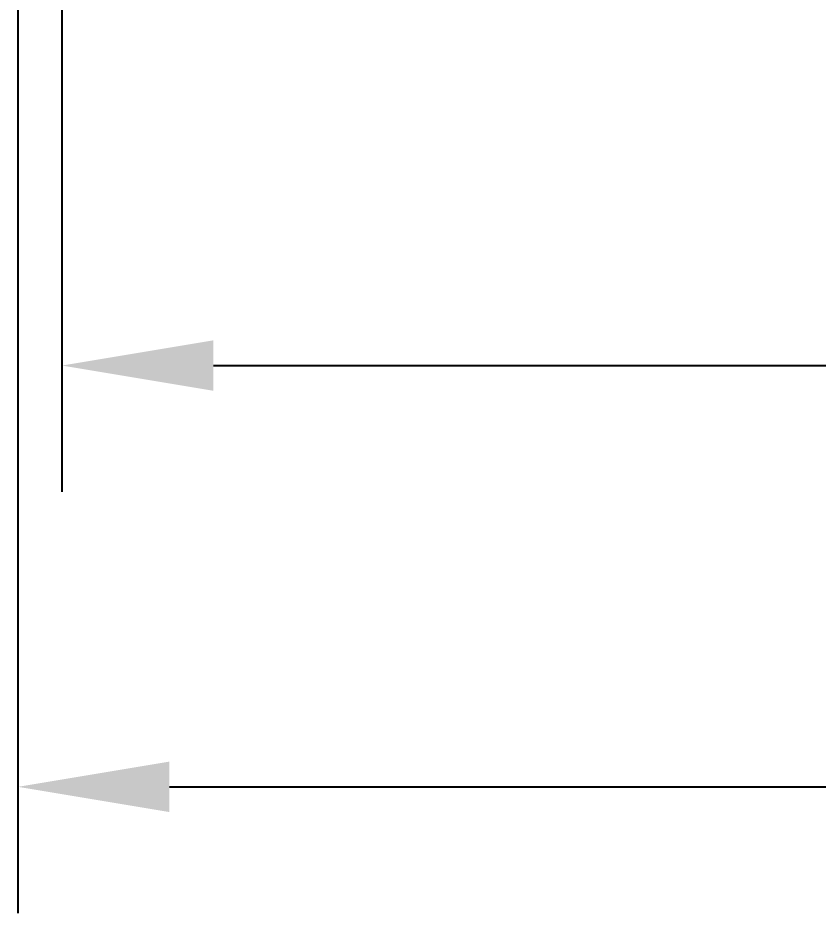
# Model space of a CAD drawing. Header units: millimetres. Extents: x 49.4 to 144.1, y 7.9 to 81.2.
# Drawn here: x 101.79 to 109.71, y 7.93 to 16.79 of the extents above; entities that cross this region are included whole.
import ezdxf

# ---------------------------------------------------------------- set-up
doc = ezdxf.new("R2010")
doc.units = ezdxf.units.MM
doc.layers.add('dim', color=3, linetype='Continuous')
doc.styles.get("Standard").update_dxf_attribs({"font": 'arial.ttf'})
doc.dimstyles.new('ISO-25', dxfattribs={"dimtxt": 2.5, "dimasz": 2.5, "dimexe": 1.25, "dimexo": 0.625, "dimtad": 1, "dimtxsty": 'Standard', "dimcen": 2.5, "dimadec": 0, "dimazin": 0, "dimtfac": 1, "dimtmove": 0, "dimatfit": 3, "dimfxl": 1, "dimarcsym": 0})

# ---------------------------------------------------------------- blocks, each defined once
blk = doc.blocks.new('*D56')
at = {"layer": 'Defpoints', "color": 0, "transparency": 16777216}
for p in [(102.2253, 31.0105), (119.5351, 31.0105), (119.5351, 13.3517)]:
    blk.add_point(p, dxfattribs=at)
at = {"layer": 'dim', "color": 0, "lineweight": -2, "transparency": 16777216}
for p, q in [((102.2253, 30.3855), (102.2253, 12.1017)), ((119.5351, 30.3855), (119.5351, 12.1017)), ((103.7253, 13.3517), (118.0351, 13.3517))]:
    blk.add_line(p, q, dxfattribs=at)
at = {"layer": 'dim', "color": 0, "transparency": 16777216}
for points in [[(103.7253, 13.6017), (103.7253, 13.1017), (102.2253, 13.3517)], [(118.0351, 13.6017), (118.0351, 13.1017), (119.5351, 13.3517)]]:
    blk.add_solid(points, dxfattribs=at)
at = {"layer": 'dim', "color": 0, "transparency": 16777216, "insert": (110.8802, 14.7297), "char_height": 1.5, "attachment_point": 5}
blk.add_mtext('17', dxfattribs=at)
blk = doc.blocks.new('*D57')
at = {"layer": 'Defpoints', "color": 0, "transparency": 16777216}
for p in [(101.7887, 31.0105), (119.9717, 31.0105), (119.9717, 9.1805)]:
    blk.add_point(p, dxfattribs=at)
at = {"layer": 'dim', "color": 0, "lineweight": -2, "transparency": 16777216}
for p, q in [((101.7887, 30.3855), (101.7887, 7.9305)), ((119.9717, 30.3855), (119.9717, 7.9305)), ((103.2887, 9.1805), (118.4717, 9.1805))]:
    blk.add_line(p, q, dxfattribs=at)
at = {"layer": 'dim', "color": 0, "transparency": 16777216}
for points in [[(103.2887, 9.4305), (103.2887, 8.9305), (101.7887, 9.1805)], [(118.4717, 9.4305), (118.4717, 8.9305), (119.9717, 9.1805)]]:
    blk.add_solid(points, dxfattribs=at)
at = {"layer": 'dim', "color": 0, "transparency": 16777216, "insert": (110.8802, 10.5713), "char_height": 1.5, "attachment_point": 5}
blk.add_mtext('18', dxfattribs=at)

msp = doc.modelspace()

# ---------------------------------------------------------------- dimensions: what is measured, and where the dimension line sits
at = {"layer": 'dim'}
for base, p1, p2, picture, middle in [((119.9717, 9.1805), (101.7887, 31.0105), (119.9717, 31.0105), '*D57', (110.8802, 9.1805)), ((119.5351, 13.3517), (102.2253, 31.0105), (119.5351, 31.0105), '*D56', (110.8802, 13.3517))]:
    dim = msp.add_linear_dim(base=base, p1=p1, p2=p2, dimstyle='ISO-25', override={"dimtxt": 1.5, "dimasz": 1.5, "dimdec": 0, "dimcen": 0}, dxfattribs=at)
    dim.commit()
    dim.dimension.update_dxf_attribs({"geometry": picture, "text_midpoint": middle, "dimtype": 160})

doc.saveas('drawing.dxf')
